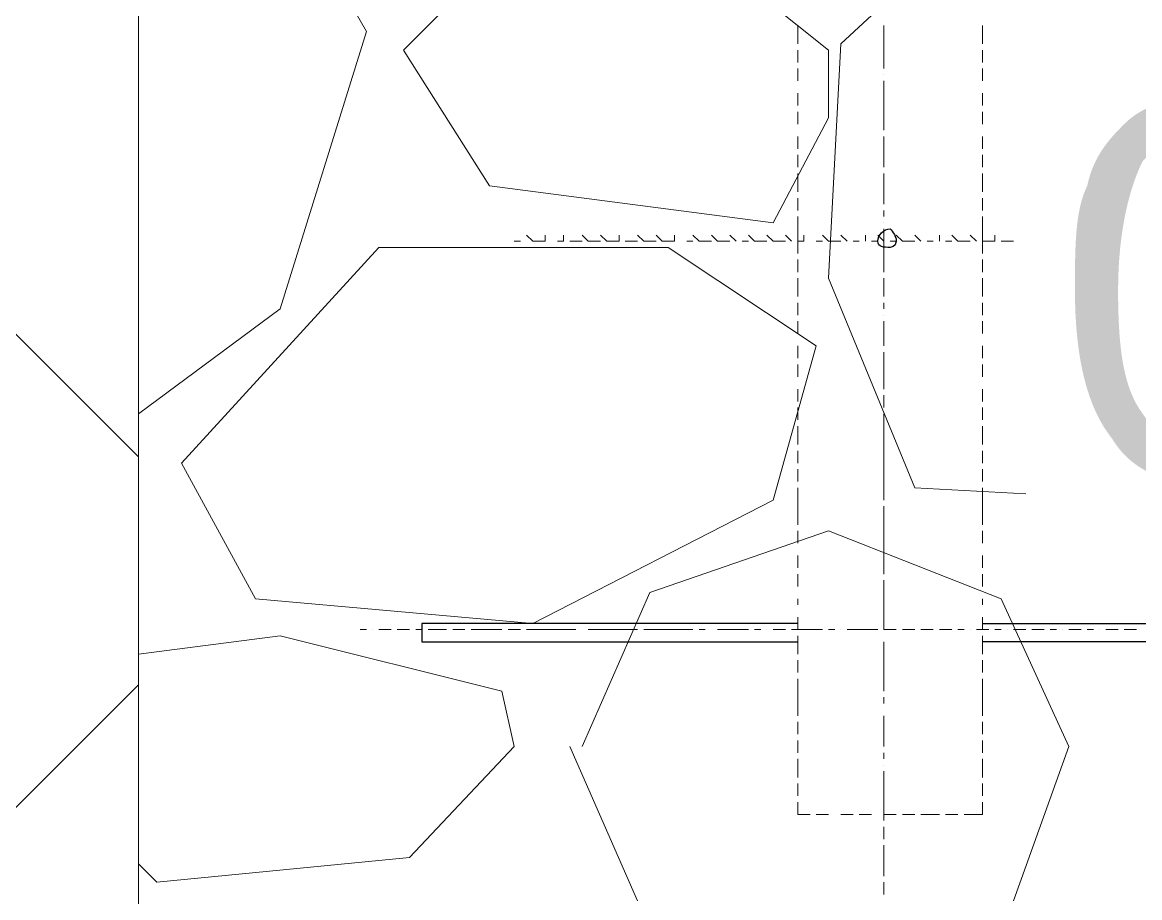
# Model space of a CAD drawing. Header units: millimetres. Extents: x 2928 to 3112, y 1220 to 1280.
# Drawn here: x 3096.574 to 3097.174, y 1251.539 to 1252.008 of the extents above; entities that cross this region are included whole.
import ezdxf

# ---------------------------------------------------------------- set-up
doc = ezdxf.new("R2010")
doc.units = ezdxf.units.MM

msp = doc.modelspace()

# ---------------------------------------------------------------- hatches: boundary and pattern name
at = {"true_color": 0x000007}
h = msp.add_hatch(color=7, dxfattribs=at)
edge = h.paths.add_edge_path()
edge.add_spline(control_points=[(3097.13938, 1251.86454), (3097.13938, 1251.88769), (3097.13938, 1251.90754), (3097.146, 1251.92077), (3097.146, 1251.92077), (3097.1493, 1251.93731), (3097.15923, 1251.94724), (3097.16584, 1251.95385), (3097.16584, 1251.95385), (3097.17577, 1251.96378), (3097.189, 1251.96709), (3097.20223, 1251.96709), (3097.20223, 1251.96709), (3097.21546, 1251.96709), (3097.22208, 1251.96378), (3097.232, 1251.96047), (3097.232, 1251.96047), (3097.23862, 1251.95716), (3097.24524, 1251.95055), (3097.25185, 1251.94062), (3097.25185, 1251.94062), (3097.25847, 1251.93401), (3097.26178, 1251.92408), (3097.26508, 1251.91085), (3097.26508, 1251.91085), (3097.26839, 1251.90093), (3097.26839, 1251.88439), (3097.26839, 1251.86454), (3097.26839, 1251.86454), (3097.26839, 1251.84138), (3097.26508, 1251.82153), (3097.26178, 1251.8083), (3097.26178, 1251.8083), (3097.25516, 1251.79507), (3097.24854, 1251.78184), (3097.23862, 1251.77522), (3097.23862, 1251.77522), (3097.2287, 1251.7653), (3097.21877, 1251.76199), (3097.20223, 1251.76199), (3097.20223, 1251.76199), (3097.18569, 1251.76199), (3097.16915, 1251.76861), (3097.15923, 1251.78515), (3097.15923, 1251.78515), (3097.146, 1251.80169), (3097.13938, 1251.82815), (3097.13938, 1251.86454)], knot_values=[0, 0, 0, 0, 0.020833, 0.020833, 0.020833, 0.020833, 0.041667, 0.041667, 0.041667, 0.041667, 0.0625, 0.0625, 0.0625, 0.0625, 0.083333, 0.083333, 0.083333, 0.083333, 0.104167, 0.104167, 0.104167, 0.104167, 0.125, 0.125, 0.125, 0.125, 0.145833, 0.145833, 0.145833, 0.145833, 0.166667, 0.166667, 0.166667, 0.166667, 0.1875, 0.1875, 0.1875, 0.1875, 0.208333, 0.208333, 0.208333, 0.208333, 0.229167, 0.229167, 0.229167, 0.229167, 1, 1, 1, 1], degree=3, periodic=0)
edge = h.paths.add_edge_path()
edge.add_spline(control_points=[(3097.16254, 1251.86454), (3097.16254, 1251.83146), (3097.16584, 1251.81161), (3097.17577, 1251.79838), (3097.17577, 1251.79838), (3097.18238, 1251.78845), (3097.19231, 1251.78184), (3097.20223, 1251.78184), (3097.20223, 1251.78184), (3097.21546, 1251.78184), (3097.22539, 1251.78845), (3097.232, 1251.79838), (3097.232, 1251.79838), (3097.23862, 1251.81161), (3097.24193, 1251.83146), (3097.24193, 1251.86454), (3097.24193, 1251.86454), (3097.24193, 1251.89762), (3097.23862, 1251.92077), (3097.232, 1251.9307), (3097.232, 1251.9307), (3097.22539, 1251.94062), (3097.21546, 1251.94724), (3097.20223, 1251.94724), (3097.20223, 1251.94724), (3097.19231, 1251.94724), (3097.18238, 1251.94062), (3097.17577, 1251.93401), (3097.17577, 1251.93401), (3097.16915, 1251.92077), (3097.16254, 1251.89762), (3097.16254, 1251.86454)], knot_values=[0, 0, 0, 0, 0.03125, 0.03125, 0.03125, 0.03125, 0.0625, 0.0625, 0.0625, 0.0625, 0.09375, 0.09375, 0.09375, 0.09375, 0.125, 0.125, 0.125, 0.125, 0.15625, 0.15625, 0.15625, 0.15625, 0.1875, 0.1875, 0.1875, 0.1875, 0.21875, 0.21875, 0.21875, 0.21875, 1, 1, 1, 1], degree=3, periodic=0)
edge = h.paths.add_edge_path()
edge.add_line((3097.29486, 1251.81823), (3097.31801, 1251.82153))
edge.add_spline(control_points=[(3097.31801, 1251.82153), (3097.32132, 1251.8083), (3097.32463, 1251.79838), (3097.33124, 1251.79176), (3097.33124, 1251.79176), (3097.34117, 1251.78515), (3097.34778, 1251.78184), (3097.35771, 1251.78184), (3097.35771, 1251.78184), (3097.36763, 1251.78184), (3097.37755, 1251.78845), (3097.38748, 1251.79507), (3097.38748, 1251.79507), (3097.39409, 1251.80169), (3097.3974, 1251.81161), (3097.3974, 1251.82484), (3097.3974, 1251.82484), (3097.3974, 1251.83477), (3097.39409, 1251.84469), (3097.38748, 1251.85131), (3097.38748, 1251.85131), (3097.38086, 1251.86123), (3097.37094, 1251.86454), (3097.36101, 1251.86454), (3097.36101, 1251.86454), (3097.3544, 1251.86454), (3097.34778, 1251.86123), (3097.34117, 1251.86123)], knot_values=[0, 0, 0, 0, 0.035714, 0.035714, 0.035714, 0.035714, 0.071429, 0.071429, 0.071429, 0.071429, 0.107143, 0.107143, 0.107143, 0.107143, 0.142857, 0.142857, 0.142857, 0.142857, 0.178571, 0.178571, 0.178571, 0.178571, 0.214286, 0.214286, 0.214286, 0.214286, 1, 1, 1, 1], degree=3, periodic=0)
edge.add_line((3097.34117, 1251.86123), (3097.34448, 1251.88108))
edge.add_spline(control_points=[(3097.34448, 1251.88108), (3097.34778, 1251.88108), (3097.34778, 1251.88108), (3097.34778, 1251.88108), (3097.34778, 1251.88108), (3097.36101, 1251.88108), (3097.36763, 1251.88439), (3097.37755, 1251.891), (3097.37755, 1251.891), (3097.38417, 1251.89431), (3097.39079, 1251.90423), (3097.39079, 1251.91416), (3097.39079, 1251.91416), (3097.39079, 1251.92408), (3097.38748, 1251.9307), (3097.38086, 1251.93731), (3097.38086, 1251.93731), (3097.37425, 1251.94393), (3097.36763, 1251.94724), (3097.35771, 1251.94724), (3097.35771, 1251.94724), (3097.34778, 1251.94724), (3097.33786, 1251.94393), (3097.33455, 1251.93731), (3097.33455, 1251.93731), (3097.32794, 1251.9307), (3097.32132, 1251.92408), (3097.32132, 1251.91085)], knot_values=[0, 0, 0, 0, 0.035714, 0.035714, 0.035714, 0.035714, 0.071429, 0.071429, 0.071429, 0.071429, 0.107143, 0.107143, 0.107143, 0.107143, 0.142857, 0.142857, 0.142857, 0.142857, 0.178571, 0.178571, 0.178571, 0.178571, 0.214286, 0.214286, 0.214286, 0.214286, 1, 1, 1, 1], degree=3, periodic=0)
edge.add_line((3097.32132, 1251.91085), (3097.29486, 1251.91416))
edge.add_spline(control_points=[(3097.29486, 1251.91416), (3097.29816, 1251.9307), (3097.30478, 1251.94393), (3097.31801, 1251.95385), (3097.31801, 1251.95385), (3097.32794, 1251.96378), (3097.34117, 1251.96709), (3097.35771, 1251.96709), (3097.35771, 1251.96709), (3097.36763, 1251.96709), (3097.37755, 1251.96378), (3097.38748, 1251.96047), (3097.38748, 1251.96047), (3097.3974, 1251.95385), (3097.40402, 1251.95055), (3097.40733, 1251.94062), (3097.40733, 1251.94062), (3097.41394, 1251.93401), (3097.41394, 1251.92408), (3097.41394, 1251.91416), (3097.41394, 1251.91416), (3097.41394, 1251.90754), (3097.41394, 1251.89762), (3097.40733, 1251.891), (3097.40733, 1251.891), (3097.40402, 1251.88439), (3097.3974, 1251.87777), (3097.38748, 1251.87446), (3097.38748, 1251.87446), (3097.40071, 1251.87115), (3097.40733, 1251.86785), (3097.41394, 1251.85792), (3097.41394, 1251.85792), (3097.42056, 1251.848), (3097.42387, 1251.83807), (3097.42387, 1251.82484), (3097.42387, 1251.82484), (3097.42387, 1251.8083), (3097.41725, 1251.79176), (3097.40733, 1251.78184), (3097.40733, 1251.78184), (3097.39409, 1251.76861), (3097.37755, 1251.76199), (3097.35771, 1251.76199), (3097.35771, 1251.76199), (3097.34117, 1251.76199), (3097.32463, 1251.76861), (3097.3147, 1251.77853), (3097.3147, 1251.77853), (3097.30147, 1251.78845), (3097.29486, 1251.80169), (3097.29486, 1251.81823)], knot_values=[0, 0, 0, 0, 0.019231, 0.019231, 0.019231, 0.019231, 0.038462, 0.038462, 0.038462, 0.038462, 0.057692, 0.057692, 0.057692, 0.057692, 0.076923, 0.076923, 0.076923, 0.076923, 0.096154, 0.096154, 0.096154, 0.096154, 0.115385, 0.115385, 0.115385, 0.115385, 0.134615, 0.134615, 0.134615, 0.134615, 0.153846, 0.153846, 0.153846, 0.153846, 0.173077, 0.173077, 0.173077, 0.173077, 0.192308, 0.192308, 0.192308, 0.192308, 0.211538, 0.211538, 0.211538, 0.211538, 0.230769, 0.230769, 0.230769, 0.230769, 1, 1, 1, 1], degree=3, periodic=0)

# ---------------------------------------------------------------- linework, layer by layer
at = {"color": 7, "linetype": 'Continuous', "lineweight": 9, "true_color": 0x000007}
msp.add_lwpolyline([(3096.63657, 1251.08386), (3097.4371, 1251.08386), (3097.4371, 1252.28134), (3096.63657, 1252.28134)], close=True, dxfattribs=at)
at = {"color": 9, "linetype": 'Continuous', "lineweight": 5, "true_color": 0xbababa}
for points in [[(3097.1493, 1252.12256), (3097.01368, 1251.99686), (3097.01368, 1251.99686)], [(3096.75896, 1252.00347), (3096.69611, 1252.11264), (3096.69611, 1252.11264)], [(3096.83835, 1252.05309), (3096.77881, 1251.99355), (3096.77881, 1251.99355)], [(3097.00706, 1251.99355), (3096.95744, 1252.03324), (3096.95744, 1252.03324)], [(3096.63657, 1251.77522), (3096.38847, 1252.02332), (3096.38847, 1252.02332)], [(3096.71265, 1251.85461), (3096.75896, 1252.00347), (3096.75896, 1252.00347)], [(3097.01368, 1251.99686), (3097.00706, 1251.87115), (3097.05337, 1251.75868)], [(3096.77881, 1251.99355), (3096.82512, 1251.92077), (3096.82512, 1251.92077)], [(3097.00706, 1251.95716), (3097.00706, 1251.99355), (3097.00706, 1251.99355)], [(3096.97729, 1251.90093), (3097.00706, 1251.95716), (3097.00706, 1251.95716)], [(3096.82512, 1251.92077), (3096.97729, 1251.90093), (3096.97729, 1251.90093)], [(3096.65972, 1251.77191), (3096.76558, 1251.88769), (3096.76558, 1251.88769)], [(3096.76558, 1251.88769), (3096.92105, 1251.88769), (3096.92105, 1251.88769)], [(3096.92105, 1251.88769), (3097.00045, 1251.83477), (3097.00045, 1251.83477)], [(3096.63657, 1251.79838), (3096.71265, 1251.85461), (3096.71265, 1251.85461)], [(3097.00045, 1251.83477), (3096.97729, 1251.75207), (3096.97729, 1251.75207)], [(3096.69942, 1251.69914), (3096.65972, 1251.77191), (3096.65972, 1251.77191)], [(3097.05337, 1251.75868), (3097.11292, 1251.75537), (3097.11292, 1251.75537)], [(3096.97729, 1251.75207), (3096.84828, 1251.68591), (3096.84828, 1251.68591)], [(3096.91113, 1251.70245), (3097.00706, 1251.73553), (3097.00706, 1251.73553)], [(3097.00706, 1251.73553), (3097.09968, 1251.69914), (3097.09968, 1251.69914)], [(3096.87474, 1251.61975), (3096.91113, 1251.70245), (3096.91113, 1251.70245)], [(3096.84828, 1251.68591), (3096.69942, 1251.69914), (3096.69942, 1251.69914)], [(3097.09968, 1251.69914), (3097.13607, 1251.61975), (3097.13607, 1251.61975)], [(3096.71265, 1251.67929), (3096.63657, 1251.66937), (3096.63657, 1251.66937)], [(3096.83174, 1251.64952), (3096.71265, 1251.67929), (3096.71265, 1251.67929)], [(3096.30246, 1251.31872), (3096.63657, 1251.65283), (3096.63657, 1251.65283)], [(3096.83835, 1251.61975), (3096.83174, 1251.64952), (3096.83174, 1251.64952)], [(3096.83835, 1251.61975), (3096.78212, 1251.5602), (3096.78212, 1251.5602)], [(3096.86813, 1251.61975), (3096.90451, 1251.53705), (3096.90451, 1251.53705)], [(3097.1063, 1251.53705), (3097.13607, 1251.61975), (3097.13607, 1251.61975)], [(3096.78212, 1251.5602), (3096.64649, 1251.54697), (3096.64649, 1251.54697)], [(3096.64649, 1251.54697), (3096.63657, 1251.5569), (3096.63657, 1251.5569)]]:
    msp.add_lwpolyline(points, dxfattribs=at)
at = {"color": 252, "linetype": 'Continuous', "lineweight": 5, "true_color": 0x989898}
for points in [[(3096.99052, 1252.00678), (3096.99052, 1251.99686), (3096.99052, 1251.99686)], [(3097.03683, 1252.00347), (3097.03683, 1252.00678), (3097.03683, 1252.00678)], [(3097.03683, 1252.00016), (3097.03683, 1252.00347), (3097.03683, 1252.00347)], [(3097.08976, 1251.99686), (3097.08976, 1252.00678), (3097.08976, 1252.00678)], [(3097.03683, 1251.98693), (3097.03683, 1252.00016), (3097.03683, 1252.00016)], [(3097.03683, 1251.99355), (3097.03683, 1252.00016), (3097.03683, 1252.00016)], [(3096.99052, 1251.99355), (3096.99052, 1251.98693), (3096.99052, 1251.98693)], [(3097.03683, 1251.99024), (3097.03683, 1251.99355), (3097.03683, 1251.99355)], [(3097.08976, 1251.98693), (3097.08976, 1251.99355), (3097.08976, 1251.99355)], [(3097.03683, 1251.98362), (3097.03683, 1251.98693), (3097.03683, 1251.98693)], [(3096.99052, 1251.98362), (3096.99052, 1251.97701), (3096.99052, 1251.97701)], [(3097.08976, 1251.97701), (3097.08976, 1251.98362), (3097.08976, 1251.98362)], [(3097.03683, 1251.9737), (3097.03683, 1251.97701), (3097.03683, 1251.97701)], [(3097.03683, 1251.96047), (3097.03683, 1251.9737), (3097.03683, 1251.9737)], [(3097.03683, 1251.97039), (3097.03683, 1251.9737), (3097.03683, 1251.9737)], [(3096.99052, 1251.97039), (3096.99052, 1251.96378), (3096.99052, 1251.96378)], [(3097.03683, 1251.96378), (3097.03683, 1251.96709), (3097.03683, 1251.96709)], [(3097.08976, 1251.96378), (3097.08976, 1251.97039), (3097.08976, 1251.97039)], [(3096.99052, 1251.96047), (3096.99052, 1251.95385), (3096.99052, 1251.95385)], [(3097.03683, 1251.96047), (3097.03683, 1251.96378), (3097.03683, 1251.96378)], [(3097.03683, 1251.95385), (3097.03683, 1251.96047), (3097.03683, 1251.96047)], [(3097.08976, 1251.95385), (3097.08976, 1251.96047), (3097.08976, 1251.96047)], [(3097.03683, 1251.95385), (3097.03683, 1251.95716), (3097.03683, 1251.95716)], [(3097.03683, 1251.95055), (3097.03683, 1251.95385), (3097.03683, 1251.95385)], [(3096.99052, 1251.94724), (3096.99052, 1251.94062), (3096.99052, 1251.94062)], [(3097.03683, 1251.93401), (3097.03683, 1251.94724), (3097.03683, 1251.94724)], [(3097.03683, 1251.94393), (3097.03683, 1251.94724), (3097.03683, 1251.94724)], [(3097.08976, 1251.94062), (3097.08976, 1251.94724), (3097.08976, 1251.94724)], [(3096.99052, 1251.93731), (3096.99052, 1251.9307), (3096.99052, 1251.9307)], [(3097.03683, 1251.93401), (3097.03683, 1251.93731), (3097.03683, 1251.93731)], [(3097.08976, 1251.9307), (3097.08976, 1251.93731), (3097.08976, 1251.93731)], [(3097.03683, 1251.9307), (3097.03683, 1251.93401), (3097.03683, 1251.93401)], [(3096.99052, 1251.92739), (3096.99052, 1251.91747), (3096.99052, 1251.91747)], [(3097.03683, 1251.92408), (3097.03683, 1251.92739), (3097.03683, 1251.92739)], [(3097.03683, 1251.91085), (3097.03683, 1251.92408), (3097.03683, 1251.92408)], [(3097.03683, 1251.92077), (3097.03683, 1251.92408), (3097.03683, 1251.92408)], [(3097.08976, 1251.91747), (3097.08976, 1251.92739), (3097.08976, 1251.92739)], [(3096.99052, 1251.91416), (3096.99052, 1251.90754), (3096.99052, 1251.90754)], [(3097.03683, 1251.91085), (3097.03683, 1251.91747), (3097.03683, 1251.91747)], [(3097.08976, 1251.90754), (3097.08976, 1251.91416), (3097.08976, 1251.91416)], [(3097.03683, 1251.90423), (3097.03683, 1251.90754), (3097.03683, 1251.90754)], [(3096.99052, 1251.90423), (3096.99052, 1251.89431), (3096.99052, 1251.89431)], [(3097.08976, 1251.89431), (3097.08976, 1251.90423), (3097.08976, 1251.90423)], [(3096.84828, 1251.891), (3096.84497, 1251.89431), (3096.84497, 1251.89431)], [(3096.85489, 1251.891), (3096.85489, 1251.89431), (3096.85489, 1251.89431)], [(3096.86482, 1251.891), (3096.86482, 1251.89431), (3096.86482, 1251.89431)], [(3096.87805, 1251.891), (3096.87474, 1251.89431), (3096.87474, 1251.89431)], [(3096.88797, 1251.891), (3096.88467, 1251.89431), (3096.88467, 1251.89431)], [(3096.89459, 1251.891), (3096.89459, 1251.89431), (3096.89459, 1251.89431)], [(3096.90782, 1251.891), (3096.90451, 1251.89431), (3096.90451, 1251.89431)], [(3096.91775, 1251.891), (3096.91444, 1251.89431), (3096.91444, 1251.89431)], [(3096.92436, 1251.891), (3096.92436, 1251.89431), (3096.92436, 1251.89431)], [(3096.93759, 1251.891), (3096.93429, 1251.89431), (3096.93429, 1251.89431)], [(3096.94752, 1251.891), (3096.94421, 1251.89431), (3096.94421, 1251.89431)], [(3096.95744, 1251.891), (3096.95413, 1251.89431), (3096.95413, 1251.89431)], [(3096.96737, 1251.891), (3096.96406, 1251.89431), (3096.96406, 1251.89431)], [(3096.97729, 1251.891), (3096.97398, 1251.89431), (3096.97398, 1251.89431)], [(3096.98721, 1251.891), (3096.98391, 1251.89431), (3096.98391, 1251.89431)], [(3096.99052, 1251.89431), (3096.99052, 1251.88439), (3096.99052, 1251.88439)], [(3096.99383, 1251.891), (3096.99383, 1251.89431), (3096.99383, 1251.89431)], [(3097.00706, 1251.891), (3097.00375, 1251.89431), (3097.00375, 1251.89431)], [(3097.01699, 1251.891), (3097.01368, 1251.89431), (3097.01368, 1251.89431)], [(3097.02691, 1251.891), (3097.02691, 1251.89431), (3097.02691, 1251.89431)], [(3097.03683, 1251.891), (3097.03353, 1251.89431), (3097.03353, 1251.89431)], [(3097.03683, 1251.88439), (3097.03683, 1251.89762), (3097.03683, 1251.89762)], [(3097.03683, 1251.89431), (3097.03683, 1251.89762), (3097.03683, 1251.89762)], [(3097.03683, 1251.891), (3097.03683, 1251.89431), (3097.03683, 1251.89431)], [(3097.04676, 1251.891), (3097.04345, 1251.89431), (3097.04345, 1251.89431)], [(3097.05668, 1251.891), (3097.05337, 1251.89431), (3097.05337, 1251.89431)], [(3097.06661, 1251.891), (3097.06661, 1251.89431), (3097.06661, 1251.89431)], [(3097.07653, 1251.891), (3097.07322, 1251.89431), (3097.07322, 1251.89431)], [(3097.08645, 1251.891), (3097.08314, 1251.89431), (3097.08314, 1251.89431)], [(3097.08976, 1251.88439), (3097.08976, 1251.89431), (3097.08976, 1251.89431)], [(3097.09638, 1251.891), (3097.09638, 1251.89431), (3097.09638, 1251.89431)], [(3096.83835, 1251.891), (3096.84166, 1251.891), (3096.84166, 1251.891)], [(3096.84828, 1251.891), (3096.85489, 1251.891), (3096.85489, 1251.891)], [(3096.86151, 1251.891), (3096.86482, 1251.891), (3096.86482, 1251.891)], [(3096.86813, 1251.891), (3096.87474, 1251.891), (3096.87474, 1251.891)], [(3096.87805, 1251.891), (3096.88467, 1251.891), (3096.88467, 1251.891)], [(3096.88797, 1251.891), (3096.89459, 1251.891), (3096.89459, 1251.891)], [(3096.8979, 1251.891), (3096.90451, 1251.891), (3096.90451, 1251.891)], [(3096.90782, 1251.891), (3096.91444, 1251.891), (3096.91444, 1251.891)], [(3096.91775, 1251.891), (3096.92436, 1251.891), (3096.92436, 1251.891)], [(3096.93098, 1251.891), (3096.93429, 1251.891), (3096.93429, 1251.891)], [(3096.93759, 1251.891), (3096.94421, 1251.891), (3096.94421, 1251.891)], [(3096.94752, 1251.891), (3096.95413, 1251.891), (3096.95413, 1251.891)], [(3096.96075, 1251.891), (3096.96406, 1251.891), (3096.96406, 1251.891)], [(3096.96737, 1251.891), (3096.97398, 1251.891), (3096.97398, 1251.891)], [(3096.97729, 1251.891), (3096.98391, 1251.891), (3096.98391, 1251.891)], [(3096.99052, 1251.891), (3096.99383, 1251.891), (3096.99383, 1251.891)], [(3097.00045, 1251.891), (3097.00375, 1251.891), (3097.00375, 1251.891)], [(3097.00706, 1251.891), (3097.01368, 1251.891), (3097.01368, 1251.891)], [(3097.02029, 1251.891), (3097.0236, 1251.891), (3097.0236, 1251.891)], [(3097.03022, 1251.891), (3097.03353, 1251.891), (3097.03353, 1251.891)], [(3097.04014, 1251.891), (3097.04345, 1251.891), (3097.04345, 1251.891)], [(3097.04676, 1251.891), (3097.05337, 1251.891), (3097.05337, 1251.891)], [(3097.05999, 1251.891), (3097.0633, 1251.891), (3097.0633, 1251.891)], [(3097.06991, 1251.891), (3097.07322, 1251.891), (3097.07322, 1251.891)], [(3097.07653, 1251.891), (3097.08314, 1251.891), (3097.08314, 1251.891)], [(3097.08976, 1251.891), (3097.09638, 1251.891), (3097.09638, 1251.891)], [(3097.09968, 1251.891), (3097.1063, 1251.891), (3097.1063, 1251.891)], [(3097.03683, 1251.88108), (3097.03683, 1251.88769), (3097.03683, 1251.88769)], [(3096.99052, 1251.88108), (3096.99052, 1251.87446), (3096.99052, 1251.87446)], [(3097.03683, 1251.87777), (3097.03683, 1251.88108), (3097.03683, 1251.88108)], [(3097.03683, 1251.87446), (3097.03683, 1251.87777), (3097.03683, 1251.87777)], [(3097.08976, 1251.87446), (3097.08976, 1251.88108), (3097.08976, 1251.88108)], [(3096.99052, 1251.87115), (3096.99052, 1251.86123), (3096.99052, 1251.86123)], [(3097.03683, 1251.86123), (3097.03683, 1251.87115), (3097.03683, 1251.87115)], [(3097.08976, 1251.86123), (3097.08976, 1251.87115), (3097.08976, 1251.87115)], [(3097.03683, 1251.86454), (3097.03683, 1251.86785), (3097.03683, 1251.86785)], [(3097.03683, 1251.86123), (3097.03683, 1251.86454), (3097.03683, 1251.86454)], [(3096.99052, 1251.85792), (3096.99052, 1251.85131), (3096.99052, 1251.85131)], [(3097.03683, 1251.85461), (3097.03683, 1251.85792), (3097.03683, 1251.85792)], [(3097.03683, 1251.85461), (3097.03683, 1251.85792), (3097.03683, 1251.85792)], [(3097.08976, 1251.85131), (3097.08976, 1251.85792), (3097.08976, 1251.85792)], [(3096.99052, 1251.848), (3096.99052, 1251.84138), (3096.99052, 1251.84138)], [(3097.03683, 1251.83477), (3097.03683, 1251.848), (3097.03683, 1251.848)], [(3097.03683, 1251.84138), (3097.03683, 1251.848), (3097.03683, 1251.848)], [(3097.08976, 1251.84138), (3097.08976, 1251.848), (3097.08976, 1251.848)], [(3096.99052, 1251.83477), (3096.99052, 1251.82815), (3096.99052, 1251.82815)], [(3097.03683, 1251.83477), (3097.03683, 1251.83807), (3097.03683, 1251.83807)], [(3097.08976, 1251.82815), (3097.08976, 1251.83477), (3097.08976, 1251.83477)], [(3097.03683, 1251.82815), (3097.03683, 1251.83146), (3097.03683, 1251.83146)], [(3097.03683, 1251.82815), (3097.03683, 1251.83146), (3097.03683, 1251.83146)], [(3097.03683, 1251.82484), (3097.03683, 1251.82815), (3097.03683, 1251.82815)], [(3096.99052, 1251.82484), (3096.99052, 1251.81823), (3096.99052, 1251.81823)], [(3097.03683, 1251.81161), (3097.03683, 1251.82484), (3097.03683, 1251.82484)], [(3097.08976, 1251.81823), (3097.08976, 1251.82484), (3097.08976, 1251.82484)], [(3097.03683, 1251.81161), (3097.03683, 1251.81823), (3097.03683, 1251.81823)], [(3096.99052, 1251.81161), (3096.99052, 1251.80499), (3096.99052, 1251.80499)], [(3097.08976, 1251.80499), (3097.08976, 1251.81161), (3097.08976, 1251.81161)], [(3097.03683, 1251.80169), (3097.03683, 1251.8083), (3097.03683, 1251.8083)], [(3096.99052, 1251.80169), (3096.99052, 1251.79507), (3096.99052, 1251.79507)], [(3097.03683, 1251.78515), (3097.03683, 1251.79838), (3097.03683, 1251.79838)], [(3097.03683, 1251.79507), (3097.03683, 1251.79838), (3097.03683, 1251.79838)], [(3097.08976, 1251.79507), (3097.08976, 1251.80169), (3097.08976, 1251.80169)], [(3097.03683, 1251.79176), (3097.03683, 1251.79507), (3097.03683, 1251.79507)], [(3096.99052, 1251.79176), (3096.99052, 1251.78184), (3096.99052, 1251.78184)], [(3097.03683, 1251.78184), (3097.03683, 1251.78845), (3097.03683, 1251.78845)], [(3097.08976, 1251.78184), (3097.08976, 1251.79176), (3097.08976, 1251.79176)], [(3097.03683, 1251.77853), (3097.03683, 1251.78184), (3097.03683, 1251.78184)], [(3096.99052, 1251.77853), (3096.99052, 1251.77191), (3096.99052, 1251.77191)], [(3097.03683, 1251.77191), (3097.03683, 1251.77853), (3097.03683, 1251.77853)], [(3097.08976, 1251.77191), (3097.08976, 1251.77853), (3097.08976, 1251.77853)], [(3096.99052, 1251.76861), (3096.99052, 1251.76199), (3096.99052, 1251.76199)], [(3097.03683, 1251.75868), (3097.03683, 1251.77191), (3097.03683, 1251.77191)], [(3097.03683, 1251.7653), (3097.03683, 1251.76861), (3097.03683, 1251.76861)], [(3097.08976, 1251.76199), (3097.08976, 1251.76861), (3097.08976, 1251.76861)], [(3096.99052, 1251.75868), (3096.99052, 1251.74876), (3096.99052, 1251.74876)], [(3097.03683, 1251.75868), (3097.03683, 1251.76199), (3097.03683, 1251.76199)], [(3097.03683, 1251.75207), (3097.03683, 1251.75868), (3097.03683, 1251.75868)], [(3097.08976, 1251.74876), (3097.08976, 1251.75868), (3097.08976, 1251.75868)], [(3097.03683, 1251.75207), (3097.03683, 1251.75537), (3097.03683, 1251.75537)], [(3096.99052, 1251.74876), (3096.99052, 1251.73883), (3096.99052, 1251.73883)], [(3097.03683, 1251.73553), (3097.03683, 1251.74876), (3097.03683, 1251.74876)], [(3097.03683, 1251.74214), (3097.03683, 1251.74876), (3097.03683, 1251.74876)], [(3097.08976, 1251.73883), (3097.08976, 1251.74876), (3097.08976, 1251.74876)], [(3097.03683, 1251.73222), (3097.03683, 1251.73883), (3097.03683, 1251.73883)], [(3096.99052, 1251.73553), (3096.99052, 1251.72891), (3096.99052, 1251.72891)], [(3097.03683, 1251.72891), (3097.03683, 1251.73222), (3097.03683, 1251.73222)], [(3097.03683, 1251.72891), (3097.03683, 1251.73222), (3097.03683, 1251.73222)], [(3097.08976, 1251.72891), (3097.08976, 1251.73553), (3097.08976, 1251.73553)], [(3097.03683, 1251.72229), (3097.03683, 1251.72891), (3097.03683, 1251.72891)], [(3096.99052, 1251.72229), (3096.99052, 1251.71568), (3096.99052, 1251.71568)], [(3097.03683, 1251.71237), (3097.03683, 1251.72229), (3097.03683, 1251.72229)], [(3097.03683, 1251.71899), (3097.03683, 1251.72229), (3097.03683, 1251.72229)], [(3097.08976, 1251.71568), (3097.08976, 1251.72229), (3097.08976, 1251.72229)], [(3097.03683, 1251.71237), (3097.03683, 1251.71899), (3097.03683, 1251.71899)], [(3096.99052, 1251.71237), (3096.99052, 1251.70575), (3096.99052, 1251.70575)], [(3097.03683, 1251.70245), (3097.03683, 1251.70906), (3097.03683, 1251.70906)], [(3097.08976, 1251.70575), (3097.08976, 1251.71237), (3097.08976, 1251.71237)], [(3097.03683, 1251.69914), (3097.03683, 1251.70245), (3097.03683, 1251.70245)], [(3096.99052, 1251.69914), (3096.99052, 1251.69583), (3096.99052, 1251.69583)], [(3097.03683, 1251.6826), (3097.03683, 1251.69914), (3097.03683, 1251.69914)], [(3097.03683, 1251.69252), (3097.03683, 1251.69914), (3097.03683, 1251.69914)], [(3097.08976, 1251.69583), (3097.08976, 1251.69914), (3097.08976, 1251.69914)], [(3097.03683, 1251.68922), (3097.03683, 1251.69252), (3097.03683, 1251.69252)], [(3096.99052, 1251.68922), (3096.99052, 1251.6826), (3096.99052, 1251.6826)], [(3097.03683, 1251.6826), (3097.03683, 1251.68922), (3097.03683, 1251.68922)], [(3097.08976, 1251.6826), (3097.08976, 1251.68922), (3097.08976, 1251.68922)], [(3096.75566, 1251.6826), (3096.75896, 1251.6826), (3096.75896, 1251.6826)], [(3096.76558, 1251.6826), (3096.7722, 1251.6826), (3096.7722, 1251.6826)], [(3096.7755, 1251.6826), (3096.78212, 1251.6826), (3096.78212, 1251.6826)], [(3096.78543, 1251.6826), (3096.78874, 1251.6826), (3096.78874, 1251.6826)], [(3096.79535, 1251.6826), (3096.79204, 1251.6826), (3096.79204, 1251.6826)], [(3096.79535, 1251.6826), (3096.80197, 1251.6826), (3096.80197, 1251.6826)], [(3096.80527, 1251.6826), (3096.81189, 1251.6826), (3096.81189, 1251.6826)], [(3096.8152, 1251.6826), (3096.82181, 1251.6826), (3096.82181, 1251.6826)], [(3096.82512, 1251.6826), (3096.82181, 1251.6826), (3096.82181, 1251.6826)], [(3096.82512, 1251.6826), (3096.83174, 1251.6826), (3096.83174, 1251.6826)], [(3096.83505, 1251.6826), (3096.84166, 1251.6826), (3096.84166, 1251.6826)], [(3096.84497, 1251.6826), (3096.85159, 1251.6826), (3096.85159, 1251.6826)], [(3096.85489, 1251.6826), (3096.85159, 1251.6826), (3096.85159, 1251.6826)], [(3096.85489, 1251.6826), (3096.86151, 1251.6826), (3096.86151, 1251.6826)], [(3096.86482, 1251.6826), (3096.86151, 1251.6826), (3096.86151, 1251.6826)], [(3096.86482, 1251.6826), (3096.87143, 1251.6826), (3096.87143, 1251.6826)], [(3096.87805, 1251.6826), (3096.88136, 1251.6826), (3096.88136, 1251.6826)], [(3096.88467, 1251.6826), (3096.88136, 1251.6826), (3096.88136, 1251.6826)], [(3096.88467, 1251.6826), (3096.89128, 1251.6826), (3096.89128, 1251.6826)], [(3096.89459, 1251.6826), (3096.89128, 1251.6826), (3096.89128, 1251.6826)], [(3096.89459, 1251.6826), (3096.90121, 1251.6826), (3096.90121, 1251.6826)], [(3096.90451, 1251.6826), (3096.90121, 1251.6826), (3096.90121, 1251.6826)], [(3096.90782, 1251.6826), (3096.91113, 1251.6826), (3096.91113, 1251.6826)], [(3096.91444, 1251.6826), (3096.91113, 1251.6826), (3096.91113, 1251.6826)], [(3096.91444, 1251.6826), (3096.92105, 1251.6826), (3096.92105, 1251.6826)], [(3096.92436, 1251.6826), (3096.92105, 1251.6826), (3096.92105, 1251.6826)], [(3096.92436, 1251.6826), (3096.93098, 1251.6826), (3096.93098, 1251.6826)], [(3096.93429, 1251.6826), (3096.93098, 1251.6826), (3096.93098, 1251.6826)], [(3096.93759, 1251.6826), (3096.9409, 1251.6826), (3096.9409, 1251.6826)], [(3096.94752, 1251.6826), (3096.95083, 1251.6826), (3096.95083, 1251.6826)], [(3096.95413, 1251.6826), (3096.95083, 1251.6826), (3096.95083, 1251.6826)], [(3096.95413, 1251.6826), (3096.96075, 1251.6826), (3096.96075, 1251.6826)], [(3096.96406, 1251.6826), (3096.96075, 1251.6826), (3096.96075, 1251.6826)], [(3096.96737, 1251.6826), (3096.97067, 1251.6826), (3096.97067, 1251.6826)], [(3096.97729, 1251.6826), (3096.9806, 1251.6826), (3096.9806, 1251.6826)], [(3096.98391, 1251.6826), (3096.9806, 1251.6826), (3096.9806, 1251.6826)], [(3096.98721, 1251.6826), (3096.99052, 1251.6826), (3096.99052, 1251.6826)], [(3096.99383, 1251.6826), (3096.99052, 1251.6826), (3096.99052, 1251.6826)], [(3096.99052, 1251.67929), (3096.99052, 1251.66937), (3096.99052, 1251.66937)], [(3096.99383, 1251.6826), (3097.00045, 1251.6826), (3097.00045, 1251.6826)], [(3097.00375, 1251.6826), (3097.00045, 1251.6826), (3097.00045, 1251.6826)], [(3097.00706, 1251.6826), (3097.01037, 1251.6826), (3097.01037, 1251.6826)], [(3097.01699, 1251.6826), (3097.02029, 1251.6826), (3097.02029, 1251.6826)], [(3097.0236, 1251.6826), (3097.02029, 1251.6826), (3097.02029, 1251.6826)], [(3097.0236, 1251.6826), (3097.03022, 1251.6826), (3097.03022, 1251.6826)], [(3097.03353, 1251.6826), (3097.03022, 1251.6826), (3097.03022, 1251.6826)], [(3097.03683, 1251.6826), (3097.04345, 1251.6826), (3097.04345, 1251.6826)], [(3097.04676, 1251.6826), (3097.05007, 1251.6826), (3097.05007, 1251.6826)], [(3097.05337, 1251.6826), (3097.05007, 1251.6826), (3097.05007, 1251.6826)], [(3097.05668, 1251.6826), (3097.05999, 1251.6826), (3097.05999, 1251.6826)], [(3097.0633, 1251.6826), (3097.05999, 1251.6826), (3097.05999, 1251.6826)], [(3097.06661, 1251.6826), (3097.07322, 1251.6826), (3097.07322, 1251.6826)], [(3097.07653, 1251.6826), (3097.07984, 1251.6826), (3097.07984, 1251.6826)], [(3097.08645, 1251.6826), (3097.08976, 1251.6826), (3097.08976, 1251.6826)], [(3097.09307, 1251.6826), (3097.08976, 1251.6826), (3097.08976, 1251.6826)], [(3097.08976, 1251.66937), (3097.08976, 1251.67929), (3097.08976, 1251.67929)], [(3097.09638, 1251.6826), (3097.09968, 1251.6826), (3097.09968, 1251.6826)], [(3097.1063, 1251.6826), (3097.11292, 1251.6826), (3097.11292, 1251.6826)], [(3097.11622, 1251.6826), (3097.11953, 1251.6826), (3097.11953, 1251.6826)], [(3097.12284, 1251.6826), (3097.11953, 1251.6826), (3097.11953, 1251.6826)], [(3097.12615, 1251.6826), (3097.12946, 1251.6826), (3097.12946, 1251.6826)], [(3097.13607, 1251.6826), (3097.14269, 1251.6826), (3097.14269, 1251.6826)], [(3097.146, 1251.6826), (3097.1493, 1251.6826), (3097.1493, 1251.6826)], [(3097.15592, 1251.6826), (3097.15923, 1251.6826), (3097.15923, 1251.6826)], [(3097.16254, 1251.6826), (3097.15923, 1251.6826), (3097.15923, 1251.6826)], [(3097.16584, 1251.6826), (3097.17246, 1251.6826), (3097.17246, 1251.6826)], [(3097.03683, 1251.67268), (3097.03683, 1251.67598), (3097.03683, 1251.67598)], [(3097.03683, 1251.66937), (3097.03683, 1251.67268), (3097.03683, 1251.67268)], [(3097.03683, 1251.66275), (3097.03683, 1251.66937), (3097.03683, 1251.66937)], [(3096.99052, 1251.66606), (3096.99052, 1251.65944), (3096.99052, 1251.65944)], [(3097.03683, 1251.65944), (3097.03683, 1251.66275), (3097.03683, 1251.66275)], [(3097.08976, 1251.65944), (3097.08976, 1251.66606), (3097.08976, 1251.66606)], [(3096.99052, 1251.65614), (3096.99052, 1251.64621), (3096.99052, 1251.64621)], [(3097.03683, 1251.65283), (3097.03683, 1251.65944), (3097.03683, 1251.65944)], [(3097.08976, 1251.64621), (3097.08976, 1251.65614), (3097.08976, 1251.65614)], [(3097.03683, 1251.64952), (3097.03683, 1251.65283), (3097.03683, 1251.65283)], [(3096.99052, 1251.64621), (3096.99052, 1251.63629), (3096.99052, 1251.63629)], [(3097.03683, 1251.6429), (3097.03683, 1251.64621), (3097.03683, 1251.64621)], [(3097.08976, 1251.63629), (3097.08976, 1251.64621), (3097.08976, 1251.64621)], [(3097.03683, 1251.63298), (3097.03683, 1251.63629), (3097.03683, 1251.63629)], [(3096.99052, 1251.63298), (3096.99052, 1251.62636), (3096.99052, 1251.62636)], [(3097.03683, 1251.62967), (3097.03683, 1251.63298), (3097.03683, 1251.63298)], [(3097.08976, 1251.62636), (3097.08976, 1251.63298), (3097.08976, 1251.63298)], [(3097.03683, 1251.62306), (3097.03683, 1251.62967), (3097.03683, 1251.62967)], [(3096.99052, 1251.62306), (3096.99052, 1251.61644), (3096.99052, 1251.61644)], [(3097.03683, 1251.61975), (3097.03683, 1251.62306), (3097.03683, 1251.62306)], [(3097.08976, 1251.61644), (3097.08976, 1251.62306), (3097.08976, 1251.62306)], [(3096.99052, 1251.61313), (3096.99052, 1251.60321), (3096.99052, 1251.60321)], [(3097.03683, 1251.61313), (3097.03683, 1251.61644), (3097.03683, 1251.61644)], [(3097.08976, 1251.60321), (3097.08976, 1251.61313), (3097.08976, 1251.61313)], [(3097.03683, 1251.60321), (3097.03683, 1251.60652), (3097.03683, 1251.60652)], [(3097.03683, 1251.5999), (3097.03683, 1251.60321), (3097.03683, 1251.60321)], [(3096.99052, 1251.5999), (3096.99052, 1251.59328), (3096.99052, 1251.59328)], [(3097.03683, 1251.59328), (3097.03683, 1251.5999), (3097.03683, 1251.5999)], [(3097.08976, 1251.59328), (3097.08976, 1251.5999), (3097.08976, 1251.5999)], [(3096.99052, 1251.58998), (3096.99052, 1251.58336), (3096.99714, 1251.58336)], [(3097.03683, 1251.58998), (3097.03683, 1251.59328), (3097.03683, 1251.59328)], [(3097.03683, 1251.58336), (3097.03683, 1251.58998), (3097.03683, 1251.58998)], [(3097.07984, 1251.58336), (3097.08976, 1251.58336), (3097.08976, 1251.58998)], [(3097.00045, 1251.58336), (3097.00706, 1251.58336), (3097.00706, 1251.58336)], [(3097.01368, 1251.58336), (3097.02029, 1251.58336), (3097.02029, 1251.58336)], [(3097.0236, 1251.58336), (3097.03022, 1251.58336), (3097.03022, 1251.58336)], [(3097.03683, 1251.58005), (3097.03683, 1251.58336), (3097.03683, 1251.58336)], [(3097.03683, 1251.58336), (3097.04345, 1251.58336), (3097.04345, 1251.58336)], [(3097.04676, 1251.58336), (3097.05337, 1251.58336), (3097.05337, 1251.58336)], [(3097.05668, 1251.58336), (3097.06661, 1251.58336), (3097.06661, 1251.58336)], [(3097.06991, 1251.58336), (3097.07653, 1251.58336), (3097.07653, 1251.58336)], [(3097.03683, 1251.57344), (3097.03683, 1251.57674), (3097.03683, 1251.57674)], [(3097.03683, 1251.57013), (3097.03683, 1251.57344), (3097.03683, 1251.57344)], [(3097.03683, 1251.56351), (3097.03683, 1251.56682), (3097.03683, 1251.56682)], [(3097.03683, 1251.5602), (3097.03683, 1251.56351), (3097.03683, 1251.56351)], [(3097.03683, 1251.55359), (3097.03683, 1251.5602), (3097.03683, 1251.5602)], [(3097.03683, 1251.55028), (3097.03683, 1251.55359), (3097.03683, 1251.55359)], [(3097.03683, 1251.54036), (3097.03683, 1251.54697), (3097.03683, 1251.54697)]]:
    msp.add_lwpolyline(points, dxfattribs=at)
for points in [[(3097.03683, 1252.00678), (3097.03683, 1252.00678)], [(3097.03683, 1251.98032), (3097.03683, 1251.98032)], [(3097.03683, 1251.98032), (3097.03683, 1251.98032)], [(3097.03683, 1251.94062), (3097.03683, 1251.94062)], [(3097.03683, 1251.9307), (3097.03683, 1251.9307)], [(3097.03683, 1251.91085), (3097.03683, 1251.91085)], [(3097.03683, 1251.90423), (3097.03683, 1251.90423)], [(3097.03683, 1251.90093), (3097.03683, 1251.90093)], [(3097.03683, 1251.88108), (3097.03683, 1251.88108)], [(3097.03683, 1251.87115), (3097.03683, 1251.87115)], [(3097.03683, 1251.85131), (3097.03683, 1251.85131)], [(3097.03683, 1251.84138), (3097.03683, 1251.84138)], [(3097.03683, 1251.82153), (3097.03683, 1251.82153)], [(3097.03683, 1251.81161), (3097.03683, 1251.81161)], [(3097.03683, 1251.80499), (3097.03683, 1251.80499)], [(3097.03683, 1251.80169), (3097.03683, 1251.80169)], [(3097.03683, 1251.78184), (3097.03683, 1251.78184)], [(3097.03683, 1251.77191), (3097.03683, 1251.77191)], [(3097.03683, 1251.75207), (3097.03683, 1251.75207)], [(3097.03683, 1251.74214), (3097.03683, 1251.74214)], [(3097.03683, 1251.71237), (3097.03683, 1251.71237)], [(3097.03683, 1251.70575), (3097.03683, 1251.70575)], [(3096.76227, 1251.6826), (3096.76227, 1251.6826)], [(3096.7722, 1251.6826), (3096.7722, 1251.6826)], [(3096.78212, 1251.6826), (3096.78212, 1251.6826)], [(3096.80197, 1251.6826), (3096.80197, 1251.6826)], [(3096.81189, 1251.6826), (3096.81189, 1251.6826)], [(3096.83174, 1251.6826), (3096.83174, 1251.6826)], [(3096.84166, 1251.6826), (3096.84166, 1251.6826)], [(3096.87143, 1251.6826), (3096.87143, 1251.6826)], [(3096.9409, 1251.6826), (3096.9409, 1251.6826)], [(3096.97398, 1251.6826), (3096.97398, 1251.6826)], [(3097.01368, 1251.6826), (3097.01368, 1251.6826)], [(3097.03683, 1251.6826), (3097.03683, 1251.6826)], [(3097.04345, 1251.6826), (3097.04345, 1251.6826)], [(3097.07322, 1251.6826), (3097.07322, 1251.6826)], [(3097.08314, 1251.6826), (3097.08314, 1251.6826)], [(3097.10299, 1251.6826), (3097.10299, 1251.6826)], [(3097.11292, 1251.6826), (3097.11292, 1251.6826)], [(3097.13276, 1251.6826), (3097.13276, 1251.6826)], [(3097.14269, 1251.6826), (3097.14269, 1251.6826)], [(3097.15261, 1251.6826), (3097.15261, 1251.6826)], [(3097.17246, 1251.6826), (3097.17246, 1251.6826)], [(3097.03683, 1251.6429), (3097.03683, 1251.6429)], [(3097.03683, 1251.60982), (3097.03683, 1251.60982)]]:
    msp.add_lwpolyline(points, close=True, dxfattribs=at)
at = {"color": 7, "linetype": 'Continuous', "lineweight": -2, "true_color": 0x000007}
for points in [[(3096.99052, 1251.68591), (3096.78874, 1251.68591), (3096.78874, 1251.67598), (3096.99052, 1251.67598)], [(3097.08976, 1251.68591), (3097.28824, 1251.68591), (3097.28824, 1251.67598), (3097.08976, 1251.67598)]]:
    msp.add_lwpolyline(points, dxfattribs=at)
msp.add_open_spline([(3097.04345, 1251.891), (3097.04345, 1251.89431), (3097.04014, 1251.89762), (3097.04014, 1251.89762), (3097.04014, 1251.89762), (3097.03683, 1251.89762), (3097.03353, 1251.89431), (3097.03353, 1251.891), (3097.03353, 1251.891), (3097.03353, 1251.88769), (3097.03683, 1251.88769), (3097.04014, 1251.88769), (3097.04014, 1251.88769), (3097.04014, 1251.88769), (3097.04345, 1251.88769), (3097.04345, 1251.891)], degree=3, knots=[0, 0, 0, 0, 0.0625, 0.0625, 0.0625, 0.062501, 0.125, 0.125, 0.125, 0.125001, 0.1875, 0.1875, 0.1875, 0.187501, 1, 1, 1, 1], dxfattribs=at)

doc.saveas('drawing.dxf')
